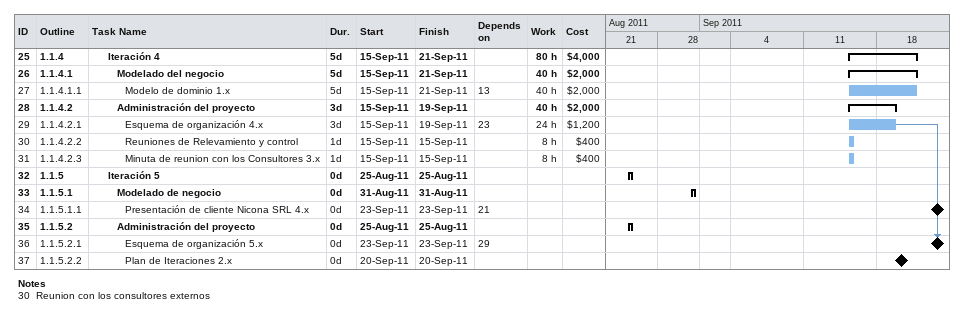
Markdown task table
| ID | WBS | Task | Duration | Start | Finish | Predecessors | Work (h) | Cost ($) |
|---|---|---|---|---|---|---|---|---|
| 25 | 1.1.4 | **Iteración 4** | 5d | 2011-09-15 | 2011-09-21 |  | 80 | 4000 |
| 26 | 1.1.4.1 | **Modelado del negocio** | 5d | 2011-09-15 | 2011-09-21 |  | 40 | 2000 |
| 27 | 1.1.4.1.1 | Modelo de dominio 1.x | 5d | 2011-09-15 | 2011-09-21 | 13 | 40 | 2000 |
| 28 | 1.1.4.2 | **Administración del proyecto** | 3d | 2011-09-15 | 2011-09-19 |  | 40 | 2000 |
| 29 | 1.1.4.2.1 | Esquema de organización 4.x | 3d | 2011-09-15 | 2011-09-19 | 23 | 24 | 1200 |
| 30 | 1.1.4.2.2 | Reuniones de Relevamiento y control | 1d | 2011-09-15 | 2011-09-15 |  | 8 | 400 |
| 31 | 1.1.4.2.3 | Minuta de reunion con los Consultores 3.x | 1d | 2011-09-15 | 2011-09-15 |  | 8 | 400 |
| 32 | 1.1.5 | **Iteración 5** | 0d | 2011-08-25 | 2011-08-25 |  |  |  |
| 33 | 1.1.5.1 | **Modelado de negocio** | 0d | 2011-08-31 | 2011-08-31 |  |  |  |
| 34 | 1.1.5.1.1 | Presentación de cliente Nicona SRL 4.x | 0d | 2011-09-23 | 2011-09-23 | 21 |  |  |
| 35 | 1.1.5.2 | **Administración del proyecto** | 0d | 2011-08-25 | 2011-08-25 |  |  |  |
| 36 | 1.1.5.2.1 | Esquema de organización 5.x | 0d | 2011-09-23 | 2011-09-23 | 29 |  |  |
| 37 | 1.1.5.2.2 | Plan de Iteraciones 2.x | 0d | 2011-09-20 | 2011-09-20 |  |  |  |

Notes
- 30: Reunion con los consultores externos
